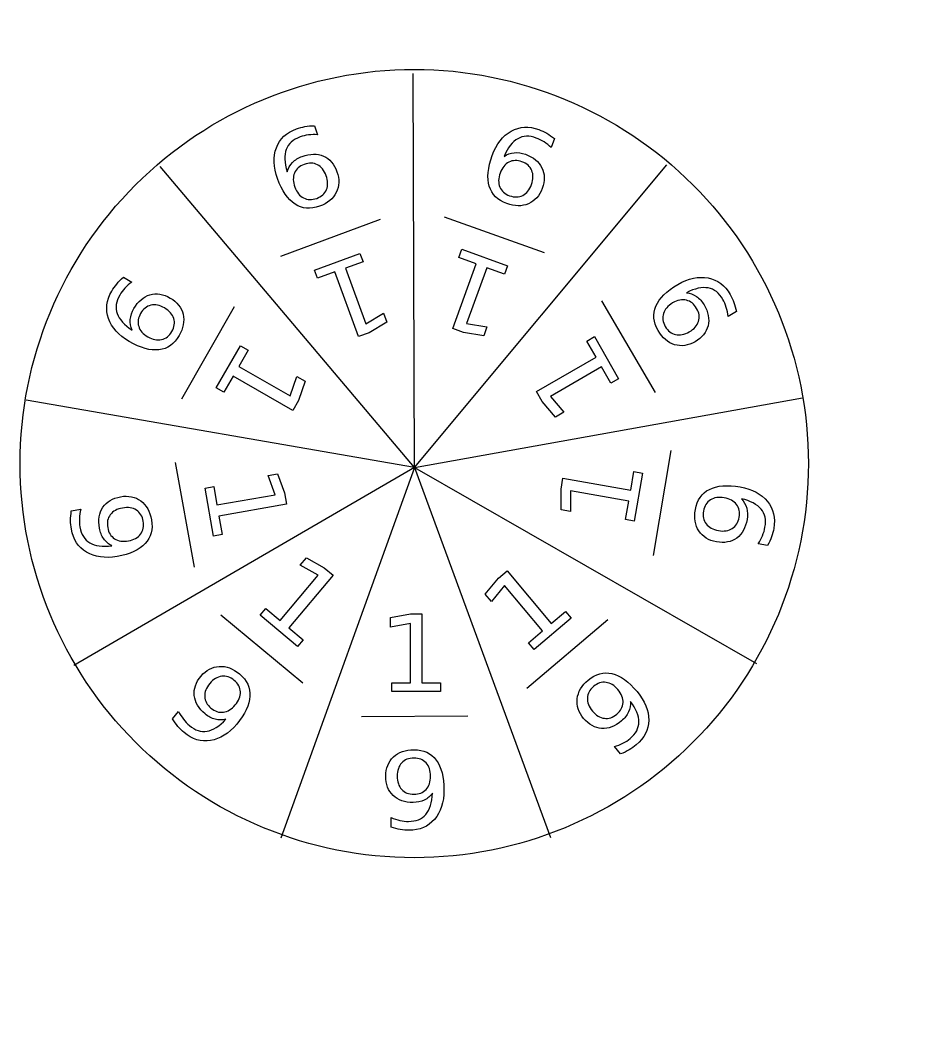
# Model space of a CAD drawing. Extents: x -500 to 0, y 250 to 501.
# Drawn here: x -299.8 to -254.8, y 346.7 to 397.7 of the extents above; entities that cross this region are included whole.
import ezdxf

# ---------------------------------------------------------------- set-up
doc = ezdxf.new("R2010")
doc.units = 0
doc.layers.add('Calque_1', color=7, linetype='CONTINUOUS')

msp = doc.modelspace()

# ---------------------------------------------------------------- linework, layer by layer
at = {"layer": 'Calque_1', "color": 7}
for points in [[(-279.78666, 375.000473), (-279.84946, 394.999489)], [(-284.867056, 392.343802), (-284.701067, 391.887752)], [(-272.679461, 391.687918), (-272.845449, 391.231868)], [(-279.78666, 375.000473), (-292.68988, 390.280242)], [(-279.78666, 375.000473), (-266.97964, 390.360975)], [(-281.531621, 387.579606), (-286.589892, 385.70395)], [(-273.186735, 385.894356), (-278.267244, 387.708914)], [(-294.557411, 384.65353), (-294.137113, 384.410871)], [(-267.560443, 378.800245), (-270.285963, 383.455965)], [(-288.939953, 383.147921), (-291.609165, 378.459691)], [(-263.447818, 382.912301), (-263.868116, 382.669642)], [(-279.78666, 375.000473), (-299.49274, 378.411426)], [(-279.78666, 375.000473), (-260.10238, 378.535113)], [(-267.661193, 370.541494), (-266.756423, 375.859913)], [(-291.930239, 375.255392), (-290.961438, 369.948264)], [(-279.78666, 375.000473), (-297.07492, 364.946589)], [(-279.78666, 375.000473), (-286.56772, 356.186071)], [(-279.78666, 375.000473), (-272.88759, 356.229017)], [(-279.78666, 375.000473), (-262.4356, 365.055351)], [(-297.201248, 372.797924), (-296.723303, 372.882199)], [(-261.867561, 371.047968), (-262.345506, 371.132243)], [(-289.614106, 367.525949), (-285.460605, 364.083186)], [(-274.093096, 363.801138), (-269.981388, 367.293708)], [(-292.072303, 362.255279), (-291.760347, 362.627055)], [(-282.474873, 362.370321), (-277.080142, 362.40283)], [(-269.329361, 360.465044), (-269.641318, 360.836819)], [(-280.970041, 356.752655), (-280.970041, 357.237973)]]:
    msp.add_lwpolyline(points, dxfattribs=at)
for points in [[(-284.867056, 392.343802)], [(-272.679461, 391.687918)], [(-274.333409, 390.513153)], [(-285.37893, 390.380742)], [(-282.399096, 385.441898), (-283.288047, 385.118346), (-282.260542, 382.295299), (-281.358424, 382.825738), (-281.192435, 382.369688), (-282.089174, 381.841207), (-282.63332, 381.643154), (-283.826814, 384.922251), (-284.715765, 384.598699), (-284.869124, 385.02005), (-282.552455, 385.863248)], [(-275.225352, 384.814379), (-276.114303, 385.13793), (-277.141808, 382.314883), (-276.109786, 382.141352), (-276.275774, 381.685302), (-277.302418, 381.856875), (-277.846563, 382.054928), (-276.653069, 385.334025), (-277.542021, 385.657577), (-277.388662, 386.078927), (-275.071993, 385.235729)], [(-294.557411, 384.65353)], [(-293.687699, 382.820713)], [(-265.46994, 383.075517)], [(-263.447818, 382.912301)], [(-269.816309, 379.283332), (-270.28931, 380.102594), (-272.891045, 378.600482), (-272.212013, 377.804178), (-272.632311, 377.561519), (-273.308481, 378.352865), (-273.598015, 378.854352), (-270.575982, 380.599124), (-271.048983, 381.418386), (-270.660665, 381.642581), (-269.427991, 379.507528)], [(-288.230386, 380.952739), (-288.703387, 380.133478), (-286.101652, 378.631365), (-285.751549, 379.617576), (-285.331251, 379.374917), (-285.678492, 378.393664), (-285.968026, 377.892177), (-288.990058, 379.636948), (-289.463059, 378.817686), (-289.851378, 379.041882), (-288.618704, 381.176935)], [(-289.975643, 374.029887), (-289.811371, 373.098257), (-286.852788, 373.619935), (-287.218517, 374.600458), (-286.740572, 374.684733), (-286.375837, 373.709847), (-286.275283, 373.139577), (-289.711811, 372.533624), (-289.54754, 371.601994), (-289.989119, 371.524131), (-290.417222, 373.952025)], [(-269.078765, 372.361604), (-268.914493, 373.293234), (-271.873077, 373.814912), (-271.864762, 372.768435), (-272.342707, 372.85271), (-272.352016, 373.89355), (-272.251462, 374.46382), (-268.814933, 373.857867), (-268.650662, 374.789497), (-268.209082, 374.711635), (-268.637185, 372.283742)], [(-297.201248, 372.797924)], [(-263.311683, 372.472794)], [(-295.356898, 371.952944)], [(-261.867561, 371.047968)], [(-287.329059, 367.843547), (-286.604379, 367.235469), (-284.673301, 369.536838), (-285.583734, 370.052876), (-285.271778, 370.424651), (-284.36573, 369.912293), (-283.922138, 369.540076), (-286.165173, 366.866931), (-285.440493, 366.258852), (-285.728714, 365.915365), (-287.61728, 367.50006)], [(-274.009075, 366.10662), (-273.284395, 366.714698), (-275.215474, 369.016068), (-275.881767, 368.209075), (-276.193723, 368.580851), (-275.531815, 369.384164), (-275.088224, 369.756381), (-272.845189, 367.083236), (-272.120509, 367.691315), (-271.832289, 367.347827), (-273.720855, 365.763132)], [(-280.928574, 364.082415), (-279.982572, 364.082415), (-279.982572, 367.08664), (-281.011707, 366.896732), (-281.011707, 367.382051), (-279.988296, 367.571958), (-279.409229, 367.571958), (-279.409229, 364.082415), (-278.463227, 364.082415), (-278.463227, 363.634024), (-280.928574, 363.634024)], [(-290.116306, 362.793513)], [(-269.519763, 362.484788)], [(-292.072303, 362.255279)], [(-269.329361, 360.465044)], [(-279.81763, 358.422256)], [(-280.970041, 356.752655)]]:
    msp.add_lwpolyline(points, close=True, dxfattribs=at)
at = {"layer": 'Calque_1', "color": 5}
msp.add_lwpolyline([(-259.79999, 375.199997)], close=True, dxfattribs=at)
for points in [[(-286.411642, 464.188338), (-262.969595, 440.74629), (-249.79999, 408.952051), (-249.79999, 375.79999)], [(-293.942126, 389.342133), (-290.191398, 393.09286), (-285.10432, 395.199997), (-279.79999, 395.199997)], [(-279.79999, 395.199997), (-274.49566, 395.199997), (-269.408582, 393.09286), (-265.657854, 389.342133)], [(-299.79999, 375.199997), (-299.79999, 380.504327), (-297.692853, 385.591405), (-293.942126, 389.342133)], [(-265.657854, 389.342133), (-261.907127, 385.591405), (-259.79999, 380.504327), (-259.79999, 375.199997)], [(-249.79999, 375.799988), (-249.79999, 342.647927), (-262.969595, 310.853688), (-286.411642, 287.41164)], [(-293.942126, 361.057861), (-297.692853, 364.808589), (-299.79999, 369.895667), (-299.79999, 375.199997)], [(-259.79999, 375.199997), (-259.79999, 369.895667), (-261.907127, 364.808589), (-265.657854, 361.057861)], [(-279.79999, 355.199997), (-285.10432, 355.199997), (-290.191398, 357.307134), (-293.942126, 361.057861)], [(-265.657854, 361.057861), (-269.408582, 357.307134), (-274.49566, 355.199997), (-279.79999, 355.199997)]]:
    msp.add_open_spline(points, degree=3, dxfattribs=at)
at = {"layer": 'Calque_1', "color": 7}
for points in [[(-286.795196, 391.220984), (-286.621575, 391.67714), (-286.280652, 391.997707), (-285.772426, 392.182686)], [(-285.772426, 392.182686), (-285.635938, 392.232363), (-285.493146, 392.270301), (-285.344051, 392.296498)], [(-285.344051, 392.296498), (-285.194947, 392.322699), (-285.035948, 392.338467), (-284.867056, 392.343802)], [(-275.839577, 390.833997), (-275.62728, 391.417278), (-275.306833, 391.828337), (-274.878235, 392.067174)], [(-274.878235, 392.067174), (-274.452022, 392.305008), (-273.984803, 392.331435), (-273.476577, 392.146456)], [(-273.476577, 392.146456), (-273.340089, 392.096779), (-273.206319, 392.034056), (-273.075266, 391.958287)], [(-273.075266, 391.958287), (-272.944204, 391.882516), (-272.812269, 391.792393), (-272.679461, 391.687918)], [(-285.59482, 391.770161), (-285.953998, 391.639431), (-286.187571, 391.429043), (-286.295541, 391.138998)], [(-285.165526, 391.873079), (-285.317036, 391.853488), (-285.460134, 391.819182), (-285.59482, 391.770161)], [(-284.701067, 391.887752), (-284.859206, 391.897558), (-285.014026, 391.892668), (-285.165526, 391.873079)], [(-274.548177, 391.683197), (-274.819736, 391.529418), (-275.051375, 391.231057), (-275.243092, 390.788114)], [(-273.60569, 391.716281), (-273.964867, 391.847011), (-274.279029, 391.835983), (-274.548177, 391.683197)], [(-273.210676, 391.519176), (-273.339333, 391.601558), (-273.471004, 391.667259), (-273.60569, 391.716281)], [(-272.845449, 391.231868), (-272.960287, 391.34103), (-273.082029, 391.436799), (-273.210676, 391.519176)], [(-286.738956, 389.658377), (-286.951253, 390.241658), (-286.97, 390.762527), (-286.795196, 391.220984)], [(-286.295541, 391.138998), (-286.40472, 390.846641), (-286.390383, 390.469189), (-286.252529, 390.006641)], [(-285.486446, 390.785096), (-285.084172, 390.931512), (-284.724811, 390.935999), (-284.408362, 390.798559)], [(-275.243092, 390.788114), (-275.087212, 390.892306), (-274.915523, 390.953318), (-274.728025, 390.971151)], [(-274.728025, 390.971151), (-274.540526, 390.988985), (-274.349804, 390.962607), (-274.155857, 390.892016)], [(-286.252529, 390.006641), (-286.200091, 390.186655), (-286.107788, 390.343753), (-285.975619, 390.477935)], [(-285.975619, 390.477935), (-285.84345, 390.612118), (-285.680392, 390.714505), (-285.486446, 390.785096)], [(-284.713167, 390.362022), (-284.912767, 390.463399), (-285.134688, 390.469639), (-285.37893, 390.380742)], [(-284.408362, 390.798559), (-284.093104, 390.658813), (-283.86481, 390.394789), (-283.72348, 390.006486)], [(-275.990141, 389.272038), (-276.117097, 389.688754), (-276.066909, 390.209407), (-275.839577, 390.833997)], [(-274.996469, 390.493449), (-275.19607, 390.392071), (-275.344584, 390.207541), (-275.442012, 389.93986)], [(-274.333409, 390.513153), (-274.577642, 390.602047), (-274.798662, 390.595479), (-274.996469, 390.493449)], [(-273.835438, 390.070868), (-273.923177, 390.276828), (-274.089167, 390.424256), (-274.333409, 390.513153)], [(-274.155857, 390.892016), (-273.753583, 390.7456), (-273.475412, 390.518045), (-273.321343, 390.20935)], [(-285.874198, 389.939441), (-285.961936, 389.73348), (-285.957091, 389.49666), (-285.859663, 389.228978)], [(-285.37893, 390.380742), (-285.623163, 390.291849), (-285.788253, 390.144748), (-285.874198, 389.939441)], [(-284.270328, 389.807449), (-284.367756, 390.07513), (-284.515369, 390.259988), (-284.713167, 390.362022)], [(-283.72348, 390.006486), (-283.585156, 389.626444), (-283.596317, 389.277136), (-283.756964, 388.958562)], [(-275.442012, 389.93986), (-275.538838, 389.673831), (-275.543383, 389.437836), (-275.455644, 389.231876)], [(-273.852677, 389.361389), (-273.755249, 389.629071), (-273.749503, 389.865564), (-273.835438, 390.070868)], [(-273.321343, 390.20935), (-273.169669, 389.899655), (-273.164497, 389.550656), (-273.305828, 389.162353)], [(-285.850287, 388.365066), (-286.215401, 388.602683), (-286.511624, 389.033787), (-286.738956, 389.658377)], [(-284.253992, 389.100448), (-284.168056, 389.305753), (-284.173501, 389.54142), (-284.270328, 389.807449)], [(-285.859663, 389.228978), (-285.762837, 388.962949), (-285.614623, 388.779246), (-285.415023, 388.677868)], [(-284.751061, 388.655684), (-284.506818, 388.744581), (-284.341129, 388.892836), (-284.253992, 389.100448)], [(-283.756964, 388.958562), (-283.917601, 388.639991), (-284.200854, 388.406843), (-284.606723, 388.259119)], [(-275.105617, 388.39153), (-275.570747, 388.560823), (-275.865588, 388.854326), (-275.990141, 389.272038)], [(-275.455644, 389.231876), (-275.370301, 389.024915), (-275.205512, 388.876989), (-274.961279, 388.788095)], [(-274.294614, 388.809295), (-274.096816, 388.911329), (-273.949503, 389.09536), (-273.852677, 389.361389)], [(-273.305828, 389.162353), (-273.444152, 388.782311), (-273.677233, 388.5219), (-274.00507, 388.38112)], [(-284.606723, 388.259119), (-285.071852, 388.089825), (-285.486374, 388.125141), (-285.850287, 388.365066)], [(-285.415023, 388.677868), (-285.216614, 388.574185), (-284.995294, 388.56679), (-284.751061, 388.655684)], [(-274.00507, 388.38112), (-274.332899, 388.240336), (-274.699748, 388.243806), (-275.105617, 388.39153)], [(-274.961279, 388.788095), (-274.717037, 388.699198), (-274.494815, 388.706265), (-274.294614, 388.809295)], [(-295.147401, 383.948148), (-295.074777, 384.073936), (-294.989778, 384.194782), (-294.892404, 384.310687)], [(-294.892404, 384.310687), (-294.795025, 384.4266), (-294.68336, 384.540881), (-294.557411, 384.65353)], [(-294.137113, 384.410871), (-294.264558, 384.316734), (-294.380013, 384.213471), (-294.483478, 384.101083)], [(-267.536843, 383.189694), (-267.366238, 383.590523), (-266.993122, 383.957106), (-266.417497, 384.289444)], [(-266.417497, 384.289444), (-265.879943, 384.599801), (-265.370242, 384.708711), (-264.888395, 384.616174)], [(-264.888395, 384.616174), (-264.409021, 384.5244), (-264.034123, 384.244322), (-263.763702, 383.775939)], [(-295.312719, 382.554018), (-295.472928, 383.015054), (-295.417822, 383.479764), (-295.147401, 383.948148)], [(-294.483478, 384.101083), (-294.586948, 383.988687), (-294.674516, 383.870425), (-294.746181, 383.746298)], [(-294.029974, 383.061357), (-293.815929, 383.432094), (-293.543526, 383.666525), (-293.212767, 383.764648)], [(-293.212767, 383.764648), (-292.881439, 383.860241), (-292.536844, 383.804731), (-292.178982, 383.598119)], [(-264.882372, 384.109872), (-265.189246, 384.166626), (-265.558474, 384.086963), (-265.990056, 383.870882)], [(-265.990056, 383.870882), (-265.803672, 383.8505), (-265.632932, 383.786879), (-265.477838, 383.680018)], [(-264.139119, 383.529397), (-264.330233, 383.860417), (-264.577984, 384.053909), (-264.882372, 384.109872)], [(-263.763702, 383.775939), (-263.691078, 383.650151), (-263.628922, 383.516116), (-263.577232, 383.373835)], [(-294.746181, 383.746298), (-294.937295, 383.415278), (-294.980989, 383.103974), (-294.87726, 382.812384)], [(-292.469955, 383.094141), (-292.716651, 383.236571), (-292.948553, 383.283296), (-293.165661, 383.234317)], [(-292.178982, 383.598119), (-291.828734, 383.395903), (-291.612753, 383.121143), (-291.531041, 382.77384)], [(-266.687685, 383.348945), (-266.932858, 383.207394), (-267.088034, 383.029532), (-267.153211, 382.815361)], [(-265.990539, 383.48663), (-266.208606, 383.53727), (-266.440988, 383.491375), (-266.687685, 383.348945)], [(-265.46994, 383.075517), (-265.599894, 383.300604), (-265.773427, 383.437641), (-265.990539, 383.48663)], [(-265.477838, 383.680018), (-265.322742, 383.573158), (-265.193596, 383.430357), (-265.090399, 383.251615)], [(-265.090399, 383.251615), (-264.876354, 382.880877), (-264.809532, 382.527755), (-264.889934, 382.192247)], [(-263.963218, 383.124497), (-264.00882, 383.270303), (-264.067454, 383.40527), (-264.139119, 383.529397)], [(-263.577232, 383.373835), (-263.525538, 383.231546), (-263.4824, 383.077701), (-263.447818, 382.912301)], [(-294.87726, 382.812384), (-294.772974, 382.518247), (-294.519369, 382.238318), (-294.116447, 381.972597)], [(-294.207263, 382.511623), (-294.192267, 382.69937), (-294.133171, 382.882615), (-294.029974, 383.061357)], [(-293.687699, 382.820713), (-293.817653, 382.595627), (-293.849564, 382.376824), (-293.783433, 382.164305)], [(-293.165661, 383.234317), (-293.383728, 383.183676), (-293.55774, 383.045808), (-293.687699, 382.820713)], [(-292.002989, 382.563047), (-292.069126, 382.775559), (-292.224781, 382.95259), (-292.469955, 383.094141)], [(-291.531041, 382.77384), (-291.449322, 382.426545), (-291.516442, 382.065871), (-291.7324, 381.691821)], [(-267.425239, 381.946625), (-267.672729, 382.375291), (-267.709931, 382.789647), (-267.536843, 383.189694)], [(-267.153211, 382.815361), (-267.220866, 382.601962), (-267.189716, 382.382719), (-267.059763, 382.157633)], [(-265.372768, 382.416618), (-265.307591, 382.630789), (-265.339982, 382.850422), (-265.46994, 383.075517)], [(-263.868116, 382.669642), (-263.885919, 382.827081), (-263.917619, 382.978699), (-263.963218, 383.124497)], [(-294.265211, 381.393141), (-294.802766, 381.703499), (-295.151935, 382.090457), (-295.312719, 382.554018)], [(-294.116447, 381.972597), (-294.191988, 382.144201), (-294.22226, 382.323877), (-294.207263, 382.511623)], [(-292.097877, 381.902829), (-291.967918, 382.127923), (-291.936289, 382.347996), (-292.002989, 382.563047)], [(-265.842017, 381.884206), (-265.595321, 382.026636), (-265.438904, 382.204107), (-265.372768, 382.416618)], [(-293.783433, 382.164305), (-293.718255, 381.950133), (-293.562318, 381.771832), (-293.315622, 381.629401)], [(-292.620761, 381.493036), (-292.402125, 381.541145), (-292.22783, 381.677742), (-292.097877, 381.902829)], [(-266.588863, 381.231233), (-266.930489, 381.33411), (-267.209281, 381.572574), (-267.425239, 381.946625)], [(-267.059763, 382.157633), (-266.929804, 381.932538), (-266.75503, 381.79511), (-266.53544, 381.745349)], [(-266.53544, 381.745349), (-266.318332, 381.696369), (-266.087191, 381.742655), (-265.842017, 381.884206)], [(-264.889934, 382.192247), (-264.972813, 381.857512), (-265.193183, 381.586839), (-265.551045, 381.380228)], [(-292.753127, 380.973634), (-293.185558, 380.920968), (-293.689586, 381.060804), (-294.265211, 381.393141)], [(-293.315622, 381.629401), (-293.070448, 381.48785), (-292.838828, 381.442395), (-292.620761, 381.493036)], [(-291.7324, 381.691821), (-291.97989, 381.263155), (-292.320133, 381.023759), (-292.753127, 380.973634)], [(-265.551045, 381.380228), (-265.901293, 381.178011), (-266.247233, 381.128347), (-266.588863, 381.231233)], [(-264.821631, 373.888839), (-264.433292, 374.086228), (-263.911834, 374.127213), (-263.257257, 374.011794)], [(-294.700861, 373.518256), (-294.302573, 373.588485), (-293.96051, 373.516837), (-293.674672, 373.303311)], [(-265.535167, 372.864854), (-265.449214, 373.352315), (-265.211369, 373.693643), (-264.821631, 373.888839)], [(-263.257257, 374.011794), (-262.645972, 373.904008), (-262.185513, 373.659808), (-261.875879, 373.279195)], [(-295.599829, 372.981321), (-295.407463, 373.267522), (-295.107807, 373.446501), (-294.700861, 373.518256)], [(-293.674672, 373.303311), (-293.388835, 373.089795), (-293.208416, 372.770359), (-293.133414, 372.345005)], [(-264.768369, 373.355488), (-264.957365, 373.235503), (-265.07443, 373.047531), (-265.119562, 372.791572)], [(-264.068773, 373.465003), (-264.347575, 373.514163), (-264.580773, 373.477658), (-264.768369, 373.355488)], [(-263.446227, 373.122359), (-263.580725, 373.301323), (-263.788241, 373.415537), (-264.068773, 373.465003)], [(-263.311683, 372.472794), (-263.266551, 372.728753), (-263.311399, 372.945275), (-263.446227, 373.122359)], [(-262.196709, 372.887474), (-262.395308, 373.128205), (-262.72936, 373.304515), (-263.198864, 373.416403)], [(-263.198864, 373.416403), (-263.069187, 373.280984), (-262.979288, 373.122498), (-262.929167, 372.940945)], [(-261.875879, 373.279195), (-261.567648, 372.900757), (-261.46049, 372.445225), (-261.554406, 371.912599)], [(-297.237492, 372.319961), (-297.237403, 372.47135), (-297.225322, 372.630671), (-297.201248, 372.797924)], [(-296.723303, 372.882199), (-296.760421, 372.728165), (-296.782489, 372.574849), (-296.789506, 372.422248)], [(-295.773779, 371.917278), (-295.848116, 372.338865), (-295.790133, 372.693546), (-295.599829, 372.981321)], [(-295.222853, 372.605342), (-295.35735, 372.426379), (-295.402032, 372.208913), (-295.356898, 371.952944)], [(-294.599807, 372.945153), (-294.88034, 372.895688), (-295.088022, 372.782417), (-295.222853, 372.605342)], [(-293.900711, 372.838472), (-294.087974, 372.958753), (-294.321006, 372.994313), (-294.599807, 372.945153)], [(-293.549019, 372.271722), (-293.594153, 372.527691), (-293.711384, 372.716607), (-293.900711, 372.838472)], [(-265.35431, 371.77922), (-265.549883, 372.077621), (-265.610168, 372.439499), (-265.535167, 372.864854)], [(-265.119562, 372.791572), (-265.164696, 372.535604), (-265.119149, 372.317985), (-264.982919, 372.138716)], [(-262.929167, 372.940945), (-262.879046, 372.759392), (-262.871905, 372.566986), (-262.907744, 372.363728)], [(-262.000466, 371.965051), (-261.934093, 372.341473), (-261.999507, 372.648947), (-262.196709, 372.887474)], [(-297.199795, 371.878331), (-297.225017, 372.021372), (-297.237583, 372.168582), (-297.237492, 372.319961)], [(-296.789506, 372.422248), (-296.796522, 372.269638), (-296.787586, 372.122757), (-296.762697, 371.981604)], [(-293.686161, 371.621699), (-293.5496, 371.799089), (-293.503886, 372.015764), (-293.549019, 372.271722)], [(-293.133414, 372.345005), (-293.047462, 371.857544), (-293.154222, 371.455453), (-293.453695, 371.138731)], [(-264.982919, 372.138716), (-264.848088, 371.961641), (-264.641272, 371.848523), (-264.362471, 371.799363)], [(-263.660777, 371.905586), (-263.473182, 372.027756), (-263.356817, 372.216826), (-263.311683, 372.472794)], [(-262.907744, 372.363728), (-262.982082, 371.942141), (-263.157876, 371.628681), (-263.435128, 371.423349)], [(-296.430307, 370.704101), (-296.849383, 370.954295), (-297.105879, 371.345705), (-297.199795, 371.878331)], [(-296.762697, 371.981604), (-296.696323, 371.605183), (-296.529692, 371.338624), (-296.262801, 371.181929)], [(-295.556228, 371.382199), (-295.665422, 371.53566), (-295.737939, 371.71402), (-295.773779, 371.917278)], [(-295.356898, 371.952944), (-295.311765, 371.696986), (-295.195567, 371.508861), (-295.008303, 371.38857)], [(-294.30611, 371.279513), (-294.027309, 371.328673), (-293.820659, 371.442735), (-293.686161, 371.621699)], [(-264.463524, 371.22626), (-264.861812, 371.296489), (-265.158741, 371.480809), (-265.35431, 371.77922)], [(-264.362471, 371.799363), (-264.081938, 371.749897), (-263.84804, 371.785305), (-263.660777, 371.905586)], [(-262.345506, 371.132243), (-262.257944, 371.264291), (-262.18477, 371.400814), (-262.125983, 371.541812)], [(-262.125983, 371.541812), (-262.067194, 371.682819), (-262.025355, 371.823899), (-262.000466, 371.965051)], [(-261.554406, 371.912599), (-261.579628, 371.769559), (-261.618169, 371.626929), (-261.670029, 371.48471)], [(-296.262801, 371.181929), (-295.993845, 371.023641), (-295.619638, 370.972216), (-295.140179, 371.027656)], [(-295.140179, 371.027656), (-295.308352, 371.110556), (-295.447035, 371.228737), (-295.556228, 371.382199)], [(-295.008303, 371.38857), (-294.820707, 371.2664), (-294.586643, 371.230048), (-294.30611, 371.279513)], [(-293.453695, 371.138731), (-293.751103, 370.820425), (-294.227096, 370.603563), (-294.881673, 370.488143)], [(-263.435128, 371.423349), (-263.71378, 371.220201), (-264.056578, 371.154504), (-264.463524, 371.22626)], [(-261.670029, 371.48471), (-261.721891, 371.342481), (-261.787735, 371.196901), (-261.867561, 371.047968)], [(-294.881673, 370.488143), (-295.492957, 370.380357), (-296.009169, 370.452343), (-296.430307, 370.704101)], [(-290.619916, 364.414304), (-290.359952, 364.724117), (-290.051862, 364.889105), (-289.695646, 364.909267)], [(-289.695646, 364.909267), (-289.339436, 364.929437), (-288.995898, 364.800707), (-288.665031, 364.523076)], [(-290.96343, 363.425142), (-291.000036, 363.768036), (-290.885531, 364.097756), (-290.619916, 364.414304)], [(-289.570009, 364.407885), (-289.790776, 364.379655), (-289.992147, 364.257106), (-290.174121, 364.040237)], [(-288.936297, 364.199793), (-289.135405, 364.366865), (-289.346642, 364.436229), (-289.570009, 364.407885)], [(-288.665031, 364.523076), (-288.285853, 364.204909), (-288.109177, 363.828265), (-288.135002, 363.393144)], [(-270.971039, 364.214351), (-270.591861, 364.532518), (-270.19026, 364.641107), (-269.766234, 364.540117)], [(-269.766234, 364.540117), (-269.341869, 364.441706), (-268.916065, 364.137916), (-268.48882, 363.628746)], [(-290.174121, 364.040237), (-290.357226, 363.822022), (-290.443511, 363.601756), (-290.432976, 363.379441)], [(-288.623528, 363.613693), (-288.63294, 363.837361), (-288.737197, 364.032728), (-288.936297, 364.199793)], [(-271.530327, 363.266455), (-271.488335, 363.620755), (-271.301906, 363.93672), (-270.971039, 364.214351)], [(-270.699772, 363.891068), (-270.89888, 363.723997), (-271.003871, 363.528014), (-271.014745, 363.303119)], [(-270.068264, 364.097311), (-270.290169, 364.126881), (-270.500671, 364.058134), (-270.699772, 363.891068)], [(-269.461948, 363.731512), (-269.643923, 363.948381), (-269.846028, 364.070314), (-270.068264, 364.097311)], [(-290.41273, 362.498225), (-290.740666, 362.773396), (-290.924233, 363.082369), (-290.96343, 363.425142)], [(-290.432976, 363.379441), (-290.420971, 363.155894), (-290.315415, 362.960584), (-290.116306, 362.793513)], [(-288.878483, 362.953068), (-288.696509, 363.169937), (-288.611524, 363.390145), (-288.623528, 363.613693)], [(-288.135002, 363.393144), (-288.158227, 362.958138), (-288.383462, 362.486049), (-288.810707, 361.976879)], [(-269.205297, 363.068867), (-269.193293, 363.292415), (-269.278843, 363.513296), (-269.461948, 363.731512)], [(-268.48882, 363.628746), (-268.089832, 363.15325), (-267.894068, 362.670205), (-267.901528, 362.17961)], [(-289.486495, 362.585249), (-289.264259, 362.612246), (-289.061588, 362.734852), (-288.878483, 362.953068)], [(-271.203381, 362.270277), (-271.463345, 362.580089), (-271.572327, 362.912149), (-271.530327, 363.266455)], [(-271.014745, 363.303119), (-271.02528, 363.080804), (-270.93956, 362.861212), (-270.757586, 362.644343)], [(-269.519763, 362.484788), (-269.320662, 362.651853), (-269.21584, 362.846546), (-269.205297, 363.068867)], [(-268.826798, 363.135116), (-268.814506, 362.948024), (-268.847512, 362.76883), (-268.925817, 362.597536)], [(-268.399092, 362.08576), (-268.396489, 362.397827), (-268.539057, 362.747613), (-268.826798, 363.135116)], [(-291.760347, 362.627055), (-291.68977, 362.485199), (-291.608125, 362.353567), (-291.51541, 362.232158)], [(-289.902134, 362.228169), (-290.084425, 362.275539), (-290.254623, 362.365558), (-290.41273, 362.498225)], [(-290.116306, 362.793513), (-289.917206, 362.626448), (-289.707269, 362.557026), (-289.486495, 362.585249)], [(-270.757586, 362.644343), (-270.574481, 362.426127), (-270.372545, 362.302905), (-270.151778, 362.274675)], [(-270.151778, 362.274675), (-269.929543, 362.247679), (-269.718871, 362.317716), (-269.519763, 362.484788)], [(-268.925817, 362.597536), (-269.004122, 362.42624), (-269.122327, 362.274259), (-269.280434, 362.141592)], [(-291.792839, 361.865841), (-291.890082, 361.981869), (-291.983237, 362.111682), (-292.072303, 362.255279)], [(-291.480088, 361.551764), (-291.591354, 361.645127), (-291.695604, 361.74982), (-291.792839, 361.865841)], [(-291.51541, 362.232158), (-291.422689, 362.110742), (-291.32143, 362.003968), (-291.211633, 361.911838)], [(-291.211633, 361.911838), (-290.918829, 361.666146), (-290.619841, 361.569059), (-290.31467, 361.620577)], [(-290.31467, 361.620577), (-290.006892, 361.672203), (-289.687177, 361.873346), (-289.355526, 362.224005)], [(-288.810707, 361.976879), (-289.209695, 361.501384), (-289.651407, 361.224714), (-290.135845, 361.146869)], [(-289.355526, 362.224005), (-289.537642, 362.17941), (-289.719844, 362.180799), (-289.902134, 362.228169)], [(-270.288897, 361.760215), (-270.632938, 361.783708), (-270.937766, 361.953729), (-271.203381, 362.270277)], [(-269.280434, 362.141592), (-269.608371, 361.86642), (-269.944525, 361.739295), (-270.288897, 361.760215)], [(-268.841684, 361.253), (-268.548879, 361.498692), (-268.401349, 361.776279), (-268.399092, 362.08576)], [(-267.901528, 362.17961), (-267.908665, 361.691582), (-268.119388, 361.273745), (-268.533697, 360.926098)], [(-290.135845, 361.146869), (-290.617697, 361.069152), (-291.065778, 361.204117), (-291.480088, 361.551764)], [(-269.641318, 360.836819), (-269.489362, 360.881691), (-269.345552, 360.939238), (-269.209888, 361.009461)], [(-269.209888, 361.009461), (-269.074215, 361.07969), (-268.95148, 361.16087), (-268.841684, 361.253)], [(-268.533697, 360.926098), (-268.644963, 360.832735), (-268.766168, 360.748248), (-268.897311, 360.672637)], [(-281.245242, 359.34014), (-281.245242, 359.744572), (-281.115283, 360.068997), (-280.855366, 360.313414)], [(-280.855366, 360.313414), (-280.595459, 360.557832), (-280.249547, 360.680041), (-279.81763, 360.680041)], [(-279.81763, 360.680041), (-279.32265, 360.680041), (-278.945206, 360.50508), (-278.685298, 360.155159)], [(-268.897311, 360.672637), (-269.028463, 360.59702), (-269.172479, 360.527822), (-269.329361, 360.465044)], [(-280.43684, 360.01009), (-280.587812, 359.846559), (-280.663298, 359.623242), (-280.663298, 359.34014)], [(-279.81763, 360.258025), (-280.077547, 360.258025), (-280.283951, 360.17538), (-280.43684, 360.01009)], [(-279.201297, 360.01009), (-279.352278, 360.17538), (-279.557723, 360.258025), (-279.81763, 360.258025)], [(-278.971962, 359.34014), (-278.971962, 359.623242), (-279.048407, 359.846559), (-279.201297, 360.01009)], [(-278.685298, 360.155159), (-278.423473, 359.806995), (-278.29256, 359.300576), (-278.29256, 358.635902)], [(-280.872568, 358.361591), (-281.121017, 358.600734), (-281.245242, 358.926917), (-281.245242, 359.34014)], [(-280.663298, 359.34014), (-280.663298, 359.05528), (-280.587812, 358.831084), (-280.43684, 358.667552)], [(-279.201297, 358.667552), (-279.048407, 358.831084), (-278.971962, 359.05528), (-278.971962, 359.34014)], [(-279.854896, 358.005515), (-280.282987, 358.005515), (-280.622211, 358.124207), (-280.872568, 358.361591)], [(-280.43684, 358.667552), (-280.283951, 358.504022), (-280.077547, 358.422256), (-279.81763, 358.422256)], [(-279.81763, 358.422256), (-279.557723, 358.422256), (-279.352278, 358.504022), (-279.201297, 358.667552)], [(-278.868766, 358.475008), (-278.979609, 358.323785), (-279.120077, 358.207731), (-279.290168, 358.126845)], [(-279.215637, 357.39623), (-279.013049, 357.633614), (-278.897426, 357.993207), (-278.868766, 358.475008)], [(-278.29256, 358.635902), (-278.29256, 358.015187), (-278.453092, 357.519318), (-278.774155, 357.148295)], [(-279.290168, 358.126845), (-279.46026, 358.045959), (-279.648502, 358.005515), (-279.854896, 358.005515)], [(-280.970041, 357.237973), (-280.824793, 357.174672), (-280.677637, 357.126316), (-280.528574, 357.092907)], [(-280.089969, 357.042791), (-279.70774, 357.042791), (-279.416296, 357.160604), (-279.215637, 357.39623)], [(-280.505633, 356.633964), (-280.654706, 356.66034), (-280.809509, 356.699904), (-280.970041, 356.752655)], [(-280.528574, 357.092907), (-280.3795, 357.059497), (-280.233299, 357.042791), (-280.089969, 357.042791)], [(-278.774155, 357.148295), (-279.09332, 356.779032), (-279.523324, 356.5944), (-280.064166, 356.5944)], [(-280.064166, 356.5944), (-280.209414, 356.5944), (-280.356569, 356.607588), (-280.505633, 356.633964)]]:
    msp.add_open_spline(points, degree=3, dxfattribs=at)

doc.saveas('drawing.dxf')
